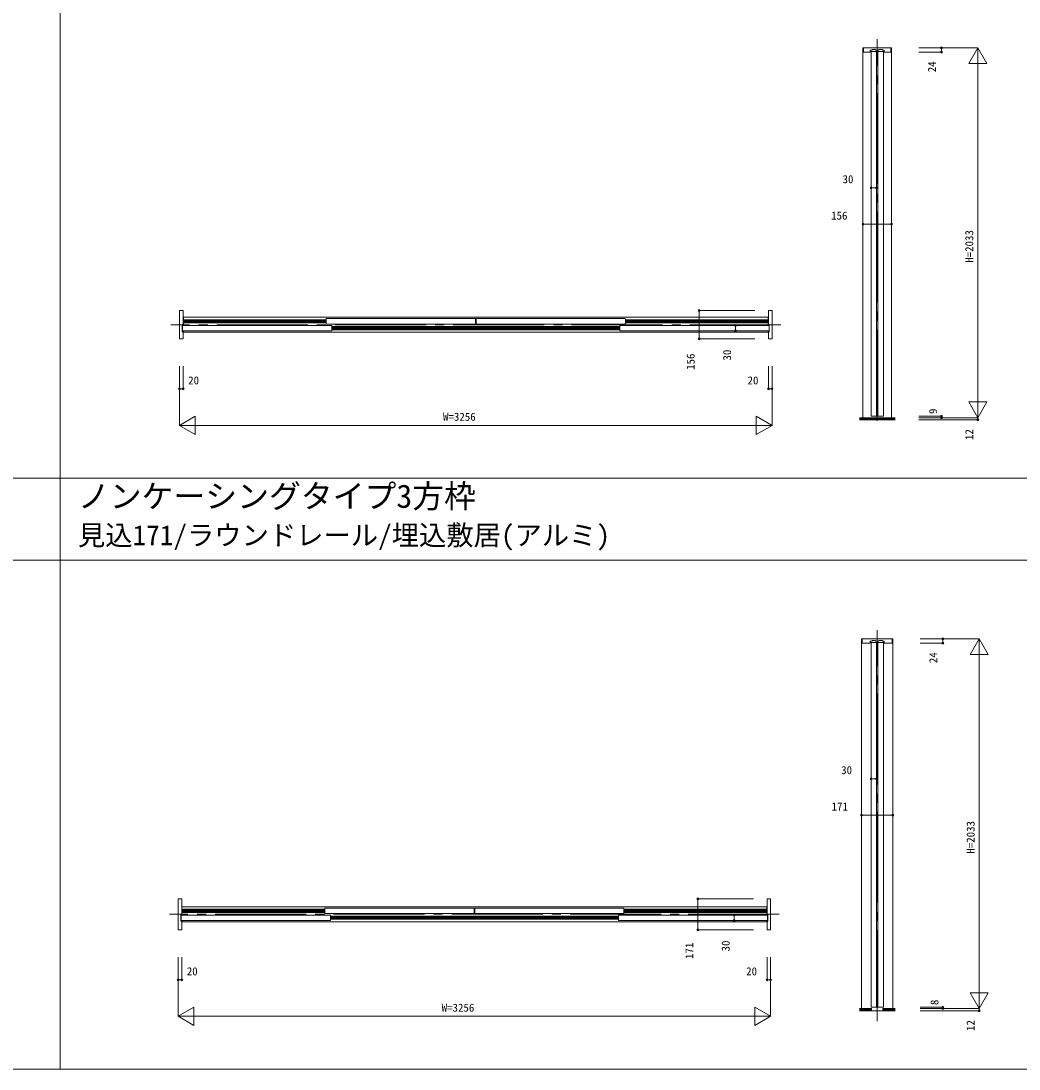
# Model space of a CAD drawing. Units: millimetres, scale not verified. Extents: x -14341 to 14341, y -10000 to 10000.
# Drawn here: x -8855 to -3370, y -10000 to -4240 of the extents above; entities that cross this region are included whole.
import ezdxf
from ezdxf.enums import TextEntityAlignment as Align

# ---------------------------------------------------------------- set-up
doc = ezdxf.new("R2010")
doc.units = ezdxf.units.MM
doc.header["$LTSCALE"] = 50
doc.linetypes.add('USER1', pattern=[13, 10, -1, 1, -1])
doc.layers.add('0-0_0', color=7, linetype='Continuous')
for name, color, linetype, lineweight in [('0-1_YKK_F1', 7, 'Continuous', 18), ('0-4_YKK_N1', 2, 'Continuous', 18), ('0-5_YKK_B1', 4, 'Continuous', 18), ('0-6_YKK_Z1', 7, 'Continuous', 18)]:
    doc.layers.add(name, color=color, linetype=linetype, lineweight=lineweight)
doc.styles.add('ＭＳ ゴシック', font='')
doc.styles.get('ＭＳ ゴシック').set_extended_font_data('MS Gothic')

msp = doc.modelspace()

# ---------------------------------------------------------------- linework, layer by layer
at = {"layer": '0-1_YKK_F1'}
for p, q in [((-8640.51, -10000), (-8640.51, 9500)), ((-14340.51, -6752.5), (14159.49, -6752.5)), ((-14340.51, -7202.5), (14159.49, -7202.5)), ((-14340.51, -10000), (14340.51, -10000))]:
    msp.add_line(p, q, dxfattribs=at)
at = {"layer": '0-4_YKK_N1'}
for p, q in [((-3922.01, -4387.5), (-3597.01, -4387.5)), ((-3922.01, -4411.5), (-3797.01, -4411.5)), ((-3797.01, -4387.5), (-3797.01, -4411.5)), ((-3647.01, -4474.1), (-3597.01, -4387.5)), ((-3597.01, -6420.5), (-3597.01, -4387.5)), ((-3597.01, -4387.5), (-3547.01, -4474.1)), ((-3647.01, -4474.1), (-3547.01, -4474.1)), ((-4184.01, -5156.88), (-4154.01, -5156.88)), ((-4228.01, -5356.88), (-4072.01, -5356.88)), ((-5128.01, -5987.5), (-5128.01, -5831.5)), ((-4823.01, -5831.5), (-5128.01, -5831.5)), ((-4928.01, -5943.5), (-4928.01, -5913.5)), ((-4823.01, -5987.5), (-5128.01, -5987.5)), ((-7984.01, -6137.5), (-7984.01, -6462.5)), ((-7964.01, -6137.5), (-7964.01, -6262.5)), ((-4728.01, -6137.5), (-4728.01, -6462.5)), ((-7984.01, -6262.5), (-7964.01, -6262.5)), ((-3647.01, -6333.9), (-3547.01, -6333.9)), ((-3647.01, -6333.9), (-3597.01, -6420.5)), ((-3597.01, -6420.5), (-3547.01, -6333.9)), ((-7984.01, -6462.5), (-7897.41, -6412.5)), ((-7897.41, -6412.5), (-7897.41, -6512.5)), ((-4814.61, -6412.5), (-4814.61, -6512.5)), ((-4814.61, -6412.5), (-4728.01, -6462.5)), ((-3922.01, -6420.5), (-3597.01, -6420.5)), ((-3922.01, -6432.5), (-3597.01, -6432.5)), ((-3597.01, -6420.5), (-3597.01, -6432.5)), ((-7984.01, -6462.5), (-4728.01, -6462.5)), ((-7984.01, -6462.5), (-7897.41, -6512.5)), ((-4814.61, -6512.5), (-4728.01, -6462.5)), ((-3914.51, -7635), (-3589.51, -7635)), ((-3914.51, -7659), (-3789.51, -7659)), ((-3789.51, -7635), (-3789.51, -7659)), ((-3639.51, -7721.6), (-3589.51, -7635)), ((-3589.51, -9668), (-3589.51, -7635)), ((-3589.51, -7635), (-3539.51, -7721.6)), ((-3639.51, -7721.6), (-3539.51, -7721.6)), ((-4184.01, -8404.38), (-4154.01, -8404.38)), ((-4235.51, -8604.38), (-4064.51, -8604.38)), ((-5135.51, -9235), (-5135.51, -9064)), ((-4830.51, -9064), (-5135.51, -9064)), ((-4935.51, -9183.5), (-4935.51, -9153.5)), ((-4830.51, -9235), (-5135.51, -9235)), ((-7991.51, -9385), (-7991.51, -9710)), ((-7971.51, -9385), (-7971.51, -9510)), ((-4735.51, -9385), (-4735.51, -9710)), ((-7991.51, -9510), (-7971.51, -9510)), ((-3639.51, -9581.4), (-3539.51, -9581.4)), ((-3639.51, -9581.4), (-3589.51, -9668)), ((-3589.51, -9668), (-3539.51, -9581.4)), ((-7991.51, -9710), (-7904.91, -9660)), ((-7904.91, -9660), (-7904.91, -9760)), ((-4822.11, -9660), (-4822.11, -9760)), ((-4822.11, -9660), (-4735.51, -9710)), ((-3914.51, -9668), (-3589.51, -9668)), ((-3589.51, -9668), (-3589.51, -9680)), ((-7991.51, -9710), (-4735.51, -9710)), ((-7991.51, -9710), (-7904.91, -9760)), ((-4822.11, -9760), (-4735.51, -9710)), ((-3914.51, -9680), (-3589.51, -9680))]:
    msp.add_line(p, q, dxfattribs=at)
for points in [[(-4748.01, -6137.5), (-4748.01, -6262.5), (-4728.01, -6262.5)], [(-3922.01, -6411.5), (-3797.01, -6411.5), (-3797.01, -6420.5)], [(-4755.51, -9385), (-4755.51, -9510), (-4735.51, -9510)], [(-3914.51, -9660), (-3789.51, -9660), (-3789.51, -9668)]]:
    msp.add_lwpolyline(points, dxfattribs=at)
for centre in [(-3797.01, -4387.5), (-3797.01, -4411.5), (-4184.01, -5156.88), (-4154.01, -5156.88), (-4228.01, -5356.88), (-4072.01, -5356.88), (-5128.01, -5831.5), (-4928.01, -5913.5), (-5128.01, -5987.5), (-4928.01, -5943.5), (-7984.01, -6262.5), (-7964.01, -6262.5), (-4748.01, -6262.5), (-4728.01, -6262.5), (-3797.01, -6411.5), (-3797.01, -6420.5), (-3597.01, -6432.5), (-3789.51, -7635), (-3789.51, -7659), (-4184.01, -8404.38), (-4154.01, -8404.38), (-4235.51, -8604.38), (-4064.51, -8604.38), (-5135.51, -9064), (-4935.51, -9153.5), (-4935.51, -9183.5), (-5135.51, -9235), (-7991.51, -9510), (-7971.51, -9510), (-4755.51, -9510), (-4735.51, -9510), (-3789.51, -9660), (-3789.51, -9668), (-3589.51, -9680)]:
    msp.add_circle(centre, 5, dxfattribs=at)
at = {"layer": '0-5_YKK_B1'}
for p, q in [((-4228.01, -4387.5), (-4228.01, -6420.5)), ((-4228.01, -4387.5), (-4072.01, -4387.5)), ((-4184.01, -6411.5), (-4184.01, -4408.5)), ((-4146.01, -6411.5), (-4146.01, -4408.5)), ((-4116.01, -4408.5), (-4146.01, -4408.5)), ((-4116.01, -6411.5), (-4116.01, -4408.5)), ((-4072.01, -4387.5), (-4072.01, -6420.5)), ((-7964.01, -5833.5), (-7964.01, -5907.5)), ((-4749.01, -5868), (-7963.01, -5868)), ((-7963.01, -5868), (-7963.01, -5913.5)), ((-4749.01, -5868), (-4749.01, -5913.5)), ((-4748.01, -5833.5), (-4748.01, -5907.5)), ((-7969.01, -5910.5), (-7969.01, -5946.5)), ((-7965.51, -5913.5), (-7967.51, -5915.5)), ((-7967.51, -5941.5), (-7967.51, -5915.5)), ((-7965.01, -5908.5), (-7967.01, -5908.5)), ((-7965.51, -5913.5), (-7149.51, -5913.5)), ((-7963.01, -5882), (-7178.01, -5882)), ((-7963.01, -5884.6), (-7178.01, -5884.6)), ((-7963.01, -5888.8), (-7178.01, -5888.8)), ((-7963.01, -5892.2), (-7178.01, -5892.2)), ((-7963.01, -5896.4), (-7178.01, -5896.4)), ((-7963.01, -5899), (-7178.01, -5899)), ((-7176.01, -5875.5), (-7178.01, -5877.5)), ((-7178.01, -5903.5), (-7178.01, -5877.5)), ((-7178.01, -5903.5), (-7176.01, -5905.5)), ((-7176.01, -5875.5), (-6360.01, -5875.5)), ((-7176.01, -5905.5), (-6360.01, -5905.5)), ((-7147.51, -5915.5), (-7149.51, -5913.5)), ((-7147.51, -5915.5), (-7147.51, -5941.5)), ((-5564.51, -5920), (-7147.51, -5920)), ((-5564.51, -5922.6), (-7147.51, -5922.6)), ((-5564.51, -5926.8), (-7147.51, -5926.8)), ((-5564.51, -5930.2), (-7147.51, -5930.2)), ((-6360.01, -5875.5), (-6358.01, -5877.5)), ((-6360.01, -5905.5), (-6358.01, -5903.5)), ((-6358.01, -5877.5), (-6358.01, -5903.5)), ((-6358.01, -5882), (-6354.01, -5882)), ((-6358.01, -5884.6), (-6354.01, -5884.6)), ((-6358.01, -5888.8), (-6354.01, -5888.8)), ((-6358.01, -5892.2), (-6354.01, -5892.2)), ((-6358.01, -5896.4), (-6354.01, -5896.4)), ((-6358.01, -5899), (-6354.01, -5899)), ((-6352.01, -5875.5), (-6354.01, -5877.5)), ((-6354.01, -5877.5), (-6354.01, -5903.5)), ((-6352.01, -5905.5), (-6354.01, -5903.5)), ((-6352.01, -5875.5), (-5536.01, -5875.5)), ((-6352.01, -5905.5), (-5536.01, -5905.5)), ((-5564.51, -5915.5), (-5562.51, -5913.5)), ((-5564.51, -5915.5), (-5564.51, -5941.5)), ((-5562.51, -5913.5), (-4746.51, -5913.5)), ((-5536.01, -5875.5), (-5534.01, -5877.5)), ((-5534.01, -5903.5), (-5536.01, -5905.5)), ((-5534.01, -5903.5), (-5534.01, -5877.5)), ((-5534.01, -5882), (-4749.01, -5882)), ((-5534.01, -5884.6), (-4749.01, -5884.6)), ((-5534.01, -5888.8), (-4749.01, -5888.8)), ((-5534.01, -5892.2), (-4749.01, -5892.2)), ((-5534.01, -5896.4), (-4749.01, -5896.4)), ((-5534.01, -5899), (-4749.01, -5899)), ((-4747.01, -5908.5), (-4745.01, -5908.5)), ((-4746.51, -5913.5), (-4744.51, -5915.5)), ((-4744.51, -5941.5), (-4744.51, -5915.5)), ((-4743.01, -5910.5), (-4743.01, -5946.5)), ((-7965.51, -5943.5), (-7967.51, -5941.5)), ((-7967.01, -5948.5), (-7965.01, -5948.5)), ((-7965.51, -5943.5), (-7149.51, -5943.5)), ((-7964.01, -5949.5), (-7964.01, -5985.5)), ((-7963.01, -5943.5), (-7963.01, -5951)), ((-4749.01, -5951), (-7963.01, -5951)), ((-7149.51, -5943.5), (-7147.51, -5941.5)), ((-5564.51, -5934.4), (-7147.51, -5934.4)), ((-5564.51, -5937), (-7147.51, -5937)), ((-5562.51, -5943.5), (-5564.51, -5941.5)), ((-5562.51, -5943.5), (-4746.51, -5943.5)), ((-4749.01, -5943.5), (-4749.01, -5951)), ((-4748.01, -5949.5), (-4748.01, -5985.5)), ((-4745.01, -5948.5), (-4747.01, -5948.5)), ((-4746.51, -5943.5), (-4744.51, -5941.5)), ((-4184.01, -6411.5), (-4154.01, -6411.5)), ((-4146.01, -6411.5), (-4116.01, -6411.5)), ((-4235.51, -7635), (-4064.51, -7635)), ((-4235.51, -7635), (-4235.51, -9668)), ((-4184.01, -9660), (-4184.01, -7656)), ((-4146.01, -9660), (-4146.01, -7656)), ((-4116.01, -7656), (-4146.01, -7656)), ((-4116.01, -9660), (-4116.01, -7656)), ((-4064.51, -7635), (-4064.51, -9668)), ((-7971.51, -9066), (-7971.51, -9147.5)), ((-4755.51, -9066), (-4755.51, -9147.5)), ((-7976.51, -9150.5), (-7976.51, -9186.5)), ((-7973.01, -9153.5), (-7975.01, -9155.5)), ((-7975.01, -9181.5), (-7975.01, -9155.5)), ((-7972.51, -9148.5), (-7974.51, -9148.5)), ((-7973.01, -9153.5), (-7157.01, -9153.5)), ((-4756.51, -9108), (-7970.51, -9108)), ((-7970.51, -9108), (-7970.51, -9153.5)), ((-7970.51, -9122), (-7185.51, -9122)), ((-7185.51, -9124.6), (-7970.51, -9124.6)), ((-7185.51, -9128.8), (-7970.51, -9128.8)), ((-7185.51, -9132.2), (-7970.51, -9132.2)), ((-7185.51, -9136.4), (-7970.51, -9136.4)), ((-7970.51, -9139), (-7185.51, -9139)), ((-7183.51, -9115.5), (-7185.51, -9117.5)), ((-7185.51, -9143.5), (-7185.51, -9117.5)), ((-7185.51, -9143.5), (-7183.51, -9145.5)), ((-7183.51, -9115.5), (-6367.51, -9115.5)), ((-6367.51, -9145.5), (-7183.51, -9145.5)), ((-7155.01, -9155.5), (-7157.01, -9153.5)), ((-7155.01, -9155.5), (-7155.01, -9181.5)), ((-6367.51, -9115.5), (-6365.51, -9117.5)), ((-6367.51, -9145.5), (-6365.51, -9143.5)), ((-6365.51, -9117.5), (-6365.51, -9143.5)), ((-6361.51, -9122), (-6365.51, -9122)), ((-6365.51, -9124.6), (-6361.51, -9124.6)), ((-6365.51, -9128.8), (-6361.51, -9128.8)), ((-6365.51, -9132.2), (-6361.51, -9132.2)), ((-6365.51, -9136.4), (-6361.51, -9136.4)), ((-6361.51, -9139), (-6365.51, -9139)), ((-6359.51, -9115.5), (-6361.51, -9117.5)), ((-6361.51, -9117.5), (-6361.51, -9143.5)), ((-6359.51, -9145.5), (-6361.51, -9143.5)), ((-5543.51, -9115.5), (-6359.51, -9115.5)), ((-6359.51, -9145.5), (-5543.51, -9145.5)), ((-5572.01, -9155.5), (-5570.01, -9153.5)), ((-5572.01, -9155.5), (-5572.01, -9181.5)), ((-4754.01, -9153.5), (-5570.01, -9153.5)), ((-5543.51, -9115.5), (-5541.51, -9117.5)), ((-5541.51, -9143.5), (-5543.51, -9145.5)), ((-5541.51, -9143.5), (-5541.51, -9117.5)), ((-4756.51, -9122), (-5541.51, -9122)), ((-5541.51, -9124.6), (-4756.51, -9124.6)), ((-5541.51, -9128.8), (-4756.51, -9128.8)), ((-5541.51, -9132.2), (-4756.51, -9132.2)), ((-5541.51, -9136.4), (-4756.51, -9136.4)), ((-4756.51, -9139), (-5541.51, -9139)), ((-4756.51, -9108), (-4756.51, -9153.5)), ((-4754.51, -9148.5), (-4752.51, -9148.5)), ((-4754.01, -9153.5), (-4752.01, -9155.5)), ((-4752.01, -9181.5), (-4752.01, -9155.5)), ((-4750.51, -9150.5), (-4750.51, -9186.5)), ((-7973.01, -9183.5), (-7975.01, -9181.5)), ((-7974.51, -9188.5), (-7972.51, -9188.5)), ((-7157.01, -9183.5), (-7973.01, -9183.5)), ((-7971.51, -9189.5), (-7971.51, -9233)), ((-7970.51, -9183.5), (-7970.51, -9191)), ((-4756.51, -9191), (-7970.51, -9191)), ((-7157.01, -9183.5), (-7155.01, -9181.5)), ((-5572.01, -9160), (-7155.01, -9160)), ((-5572.01, -9162.6), (-7155.01, -9162.6)), ((-5572.01, -9166.8), (-7155.01, -9166.8)), ((-5572.01, -9170.2), (-7155.01, -9170.2)), ((-5572.01, -9174.4), (-7155.01, -9174.4)), ((-5572.01, -9177), (-7155.01, -9177)), ((-5570.01, -9183.5), (-5572.01, -9181.5)), ((-5570.01, -9183.5), (-4754.01, -9183.5)), ((-4756.51, -9183.5), (-4756.51, -9191)), ((-4755.51, -9189.5), (-4755.51, -9233)), ((-4752.51, -9188.5), (-4754.51, -9188.5)), ((-4754.01, -9183.5), (-4752.01, -9181.5)), ((-4184.01, -9660), (-4154.01, -9660)), ((-4146.01, -9660), (-4116.01, -9660))]:
    msp.add_line(p, q, dxfattribs=at)
for points in [[(-4074.51, -4409.5), (-4074.51, -4387.5), (-4225.51, -4387.5), (-4225.51, -4409.5)], [(-4223.51, -4411.5), (-4189.21, -4411.5), (-4188.71, -4411), (-4188.71, -4402.3)], [(-4186.71, -4400.3), (-4178.51, -4400.3), (-4178.51, -4397.5), (-4159.51, -4397.5), (-4159.51, -4400.3), (-4140.51, -4400.3), (-4140.51, -4397.5), (-4121.51, -4397.5), (-4121.51, -4400.3), (-4113.31, -4400.3)], [(-4154.01, -6411.5), (-4154.01, -4408.5), (-4184.01, -4408.5)], [(-4111.31, -4402.3), (-4111.31, -4411), (-4110.81, -4411.5), (-4076.51, -4411.5)], [(-7966.01, -5987.5), (-7984.01, -5987.5), (-7984.01, -5962.5), (-7984.01, -5856.5), (-7984.01, -5831.5), (-7966.01, -5831.5)], [(-4746.01, -5987.5), (-4728.01, -5987.5), (-4728.01, -5962.5), (-4728.01, -5856.5), (-4728.01, -5831.5), (-4746.01, -5831.5)], [(-4067.01, -7657), (-4067.01, -7635), (-4233.01, -7635), (-4233.01, -7657)], [(-4231.01, -7659), (-4189.21, -7659), (-4188.71, -7658.5), (-4188.71, -7649.8)], [(-4186.71, -7647.8), (-4178.51, -7647.8), (-4178.51, -7645), (-4159.51, -7645), (-4159.51, -7647.8), (-4140.51, -7647.8), (-4140.51, -7645), (-4121.51, -7645), (-4121.51, -7647.8), (-4113.31, -7647.8)], [(-4154.01, -9660), (-4154.01, -7656), (-4184.01, -7656)], [(-4111.31, -7649.8), (-4111.31, -7658.5), (-4110.81, -7659), (-4069.01, -7659)], [(-7973.51, -9235), (-7991.51, -9235), (-7991.51, -9202.5), (-7991.51, -9096.5), (-7991.51, -9064), (-7973.51, -9064)], [(-4753.51, -9235), (-4735.51, -9235), (-4735.51, -9202.5), (-4735.51, -9096.5), (-4735.51, -9064), (-4753.51, -9064)]]:
    msp.add_lwpolyline(points, dxfattribs=at)
for centre, radius, start, end in [((-4223.51, -4409.5), 2, 180.00001, 270.00001), ((-4186.71, -4402.3), 2, 90, 180), ((-4113.31, -4402.3), 2, 0, 90), ((-4076.51, -4409.5), 2, 270, 0), ((-7966.01, -5833.5), 2, 0, 90), ((-4746.01, -5833.5), 2, 90, 180), ((-7967.01, -5910.5), 2, 90, 180), ((-7965.01, -5907.5), 1, 270, 0), ((-4747.01, -5907.5), 1, 180, 270), ((-4745.01, -5910.5), 2, 0, 90), ((-7967.01, -5946.5), 2, 180, 270), ((-7966.01, -5985.5), 2, 270, 0), ((-7965.01, -5949.5), 1, 0, 90), ((-4747.01, -5949.5), 1, 90, 180), ((-4746.01, -5985.5), 2, 180, 270), ((-4745.01, -5946.5), 2, 270, 0), ((-4231.01, -7657), 2, 180.00001, 270.00001), ((-4186.71, -7649.8), 2, 90, 180), ((-4113.31, -7649.8), 2, 0, 90), ((-4069.01, -7657), 2, 270, 0), ((-7973.51, -9066), 2, 0, 90), ((-4753.51, -9066), 2, 90, 180), ((-7974.51, -9150.5), 2, 90, 180), ((-7972.51, -9147.5), 1, 270, 0), ((-4754.51, -9147.5), 1, 180, 270), ((-4752.51, -9150.5), 2, 0, 90), ((-7974.51, -9186.5), 2, 180, 270), ((-7972.51, -9189.5), 1, 0, 90), ((-4754.51, -9189.5), 1, 90, 180), ((-4752.51, -9186.5), 2, 270, 0), ((-7973.51, -9233), 2, 270, 0), ((-4753.51, -9233), 2, 180, 270)]:
    msp.add_arc(centre, radius, start, end, dxfattribs=at)
at = {"layer": '0-6_YKK_Z1', "linetype": 'USER1'}
for p, q in [((-4150.01, -6437.5), (-4150.01, -4340)), ((-4679.42, -5909.5), (-8031.51, -5909.5)), ((-4150.01, -9736.2), (-4150.01, -7587.5)), ((-4688.01, -9149.5), (-8039.01, -9149.5))]:
    msp.add_line(p, q, dxfattribs=at)
at = {"layer": '0-6_YKK_Z1'}
for p, q in [((-4052.09, -6420.5), (-4247.93, -6420.5)), ((-4052.09, -6423.5), (-4247.93, -6423.5)), ((-4052.09, -6426.5), (-4247.93, -6426.5)), ((-4052.09, -6429.5), (-4247.93, -6429.5)), ((-4247.93, -6432.5), (-4052.09, -6432.5)), ((-4247.93, -9668), (-4181.01, -9668)), ((-4247.93, -9670.4), (-4181.01, -9670.4)), ((-4247.93, -9672.8), (-4181.01, -9672.8)), ((-4247.93, -9675.2), (-4181.01, -9675.2)), ((-4181.01, -9668), (-4181.01, -9680)), ((-4052.09, -9670.4), (-4119.01, -9670.4)), ((-4052.09, -9672.8), (-4119.01, -9672.8)), ((-4052.09, -9675.2), (-4119.01, -9675.2)), ((-4247.93, -9677.6), (-4181.01, -9677.6)), ((-4052.09, -9680), (-4247.93, -9680)), ((-4052.09, -9677.6), (-4119.01, -9677.6))]:
    msp.add_line(p, q, dxfattribs=at)
msp.add_lwpolyline([(-4052.09, -9668), (-4119.01, -9668), (-4119.01, -9680)], dxfattribs=at)

# ---------------------------------------------------------------- texts
at = {"layer": '0-0_0', "style": 'ＭＳ ゴシック'}
for s, height, p in [('ノンケーシングタイプ3方枠', 128.3, (-8542.51, -6954.22)), ('見込171/ラウンドレール/埋込敷居(アルミ)', 110, (-8542.51, -7154.27))]:
    msp.add_text(s, height=height, dxfattribs=at).set_placement(p, align=Align.BOTTOM_LEFT)
at = {"layer": '0-4_YKK_N1', "color": 7, "style": 'ＭＳ ゴシック'}
for s, p in [('24', (-3813.88, -4522.03)), ('H=2033', (-3609.01, -5569)), ('156', (-5140.01, -6157.57)), ('30', (-4940.01, -6106.25)), ('9', (-3807.76, -6399.99)), ('12', (-3609.01, -6543.16)), ('24', (-3806.38, -7769.53)), ('H=2033', (-3601.51, -8816.5)), ('171', (-5147.51, -9395.07)), ('30', (-4947.51, -9353.75)), ('8', (-3800.26, -9648.49)), ('12', (-3601.51, -9790.66))]:
    msp.add_text(s, height=43.99, rotation=90, dxfattribs=at).set_placement(p, align=Align.BOTTOM_LEFT)
for s, p in [('30', (-4340.44, -5144.88)), ('156', (-4403.18, -5344.88)), ('20', (-7936.68, -6250.5)), ('20', (-4862.6, -6250.5)), ('W=3256', (-6536.01, -6450.5)), ('W=3256', (-6536.01, -6450.5)), ('30', (-4347.94, -8392.38)), ('171', (-4400.68, -8592.38)), ('20', (-7944.18, -9498)), ('20', (-4870.1, -9498)), ('W=3256', (-6543.51, -9698))]:
    msp.add_text(s, height=43.99, dxfattribs=at).set_placement(p, align=Align.BOTTOM_LEFT)

doc.saveas('drawing.dxf')
